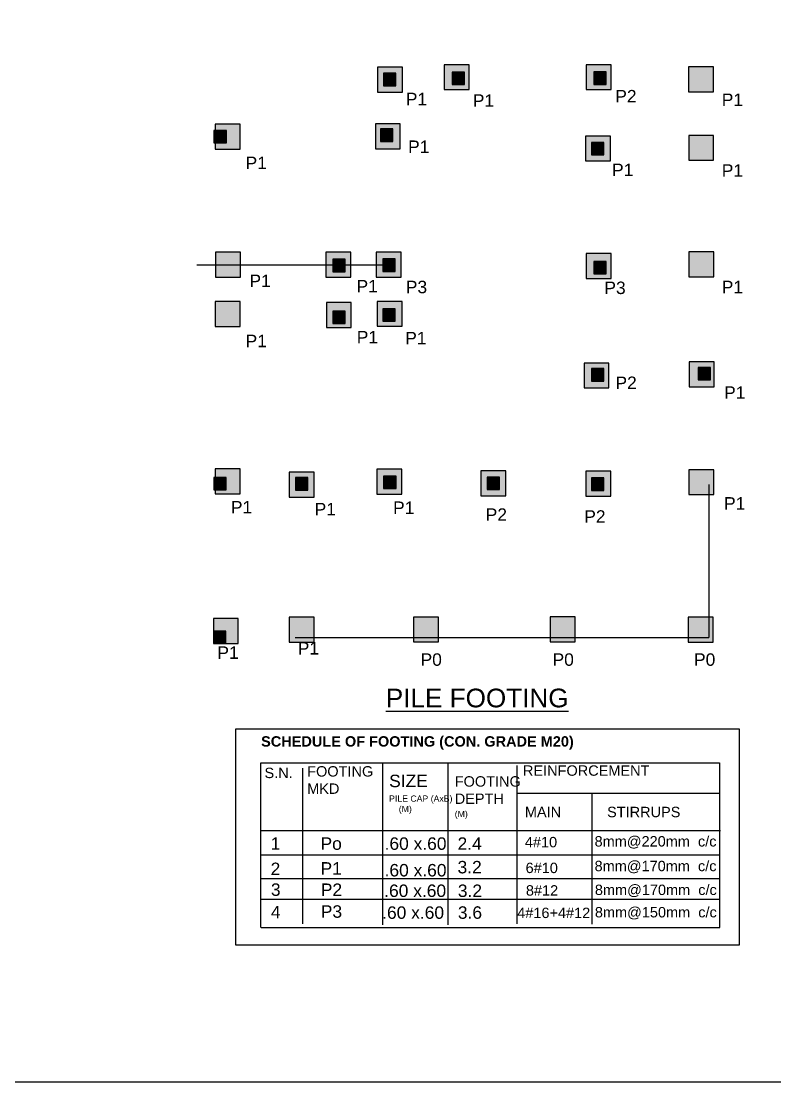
# Model space of a CAD drawing. Header units: inches. Extents: x 5504 to 12302, y -18457 to -16537.
# Drawn here: x 6325 to 7050, y -18457 to -17435 of the extents above; entities that cross this region are included whole.
import ezdxf

# ---------------------------------------------------------------- set-up
doc = ezdxf.new("R2010")
doc.units = ezdxf.units.IN
doc.header["$MEASUREMENT"] = 0
doc.styles.get("Standard").update_dxf_attribs({"font": 'arial.ttf', "height": 12})

msp = doc.modelspace()

# ---------------------------------------------------------------- hatches: boundary and pattern name
h = msp.add_hatch(color=256)
h.dxf.hatch_style = 1
h.paths.add_polyline_path([(6691.888, -17479.396), (6667.888, -17479.396), (6667.888, -17503.396), (6691.888, -17503.396)])
h = msp.add_hatch(color=256)
h.dxf.hatch_style = 1
h.paths.add_polyline_path([(6755.93, -17477.078), (6731.93, -17477.078), (6731.93, -17501.078), (6755.93, -17501.078)])
h = msp.add_hatch(color=256)
h.dxf.hatch_style = 1
h.paths.add_polyline_path([(6892.83, -17477.078), (6868.83, -17477.078), (6868.83, -17501.078), (6892.83, -17501.078)])
h = msp.add_hatch(color=256)
h.dxf.hatch_style = 1
h.paths.add_polyline_path([(6991.459, -17479.079), (6967.459, -17479.079), (6967.459, -17503.079), (6991.459, -17503.079)])
h = msp.add_hatch(color=256)
h.dxf.hatch_style = 1
h.paths.add_polyline_path([(6685.51, -17485.318), (6673.51, -17485.318), (6673.51, -17497.318), (6685.51, -17497.318)])
h = msp.add_hatch(color=256)
h.dxf.hatch_style = 1
h.paths.add_polyline_path([(6751.562, -17484.073), (6739.562, -17484.073), (6739.562, -17496.073), (6751.562, -17496.073)])
h = msp.add_hatch(color=256)
h.dxf.hatch_style = 1
h.paths.add_polyline_path([(6888.062, -17483.996), (6876.062, -17483.996), (6876.062, -17495.996), (6888.062, -17495.996)])
h = msp.add_hatch(color=256)
h.dxf.hatch_style = 1
h.paths.add_polyline_path([(6522.314, -17540.293), (6510.314, -17540.293), (6510.314, -17552.293), (6522.314, -17552.293)])
h = msp.add_hatch(color=256)
h.dxf.hatch_style = 1
h.paths.add_polyline_path([(6535.44, -17534.275), (6511.44, -17534.275), (6511.44, -17558.275), (6535.44, -17558.275)])
h = msp.add_hatch(color=256)
h.dxf.hatch_style = 1
h.paths.add_polyline_path([(6689.74, -17534.004), (6665.74, -17534.004), (6665.74, -17558.004), (6689.74, -17558.004)])
h = msp.add_hatch(color=256)
h.dxf.hatch_style = 1
h.paths.add_polyline_path([(6682.562, -17538.894), (6670.562, -17538.894), (6670.562, -17550.894), (6682.562, -17550.894)])
h = msp.add_hatch(color=256)
h.dxf.hatch_style = 1
h.paths.add_polyline_path([(6892.094, -17545.753), (6868.094, -17545.753), (6868.094, -17569.753), (6892.094, -17569.753)])
h = msp.add_hatch(color=256)
h.dxf.hatch_style = 1
h.paths.add_polyline_path([(6885.812, -17551.905), (6873.812, -17551.905), (6873.812, -17563.905), (6885.812, -17563.905)])
h = msp.add_hatch(color=256)
h.dxf.hatch_style = 1
h.paths.add_polyline_path([(6991.55, -17545.158), (6967.55, -17545.158), (6967.55, -17569.158), (6991.55, -17569.158)])
h = msp.add_hatch(color=256)
h.dxf.hatch_style = 1
h.paths.add_polyline_path([(6535.728, -17657.669), (6511.728, -17657.669), (6511.728, -17681.669), (6535.728, -17681.669)])
h = msp.add_hatch(color=256)
h.dxf.hatch_style = 1
h.paths.add_polyline_path([(6642.109, -17657.751), (6618.109, -17657.751), (6618.109, -17681.751), (6642.109, -17681.751)])
h = msp.add_hatch(color=256)
h.dxf.hatch_style = 1
h.paths.add_polyline_path([(6636.812, -17664.538), (6624.812, -17664.538), (6624.812, -17676.538), (6636.812, -17676.538)])
h = msp.add_hatch(color=256)
h.dxf.hatch_style = 1
h.paths.add_polyline_path([(6690.476, -17657.751), (6666.476, -17657.751), (6666.476, -17681.751), (6690.476, -17681.751)])
h = msp.add_hatch(color=256)
h.dxf.hatch_style = 1
h.paths.add_polyline_path([(6684.812, -17664.146), (6672.812, -17664.146), (6672.812, -17676.146), (6684.812, -17676.146)])
h = msp.add_hatch(color=256)
h.dxf.hatch_style = 1
h.paths.add_polyline_path([(6892.695, -17658.964), (6868.695, -17658.964), (6868.695, -17682.964), (6892.695, -17682.964)])
h = msp.add_hatch(color=256)
h.dxf.hatch_style = 1
h.paths.add_polyline_path([(6888.062, -17666.658), (6876.062, -17666.658), (6876.062, -17678.658), (6888.062, -17678.658)])
h = msp.add_hatch(color=256)
h.dxf.hatch_style = 1
h.paths.add_polyline_path([(6991.787, -17657.445), (6967.787, -17657.445), (6967.787, -17681.445), (6991.787, -17681.445)])
h = msp.add_hatch(color=256)
h.dxf.hatch_style = 1
h.paths.add_polyline_path([(6535.484, -17705.252), (6511.484, -17705.252), (6511.484, -17729.252), (6535.484, -17729.252)])
h = msp.add_hatch(color=256)
h.dxf.hatch_style = 1
h.paths.add_polyline_path([(6642.571, -17706.132), (6618.571, -17706.132), (6618.571, -17730.132), (6642.571, -17730.132)])
h = msp.add_hatch(color=256)
h.dxf.hatch_style = 1
h.paths.add_polyline_path([(6691.61, -17705.014), (6667.61, -17705.014), (6667.61, -17729.014), (6691.61, -17729.014)])
h = msp.add_hatch(color=256)
h.dxf.hatch_style = 1
h.paths.add_polyline_path([(6636.809, -17714.334), (6624.809, -17714.334), (6624.809, -17726.334), (6636.809, -17726.334)])
h = msp.add_hatch(color=256)
h.dxf.hatch_style = 1
h.paths.add_polyline_path([(6684.812, -17712.146), (6672.812, -17712.146), (6672.812, -17724.146), (6684.812, -17724.146)])
h = msp.add_hatch(color=256)
h.dxf.hatch_style = 1
h.paths.add_polyline_path([(6890.702, -17764.461), (6866.702, -17764.461), (6866.702, -17788.461), (6890.702, -17788.461)])
h = msp.add_hatch(color=256)
h.dxf.hatch_style = 1
h.paths.add_polyline_path([(6992.006, -17763.407), (6968.006, -17763.407), (6968.006, -17787.407), (6992.006, -17787.407)])
h = msp.add_hatch(color=256)
h.dxf.hatch_style = 1
h.paths.add_polyline_path([(6988.562, -17768.788), (6976.562, -17768.788), (6976.562, -17780.788), (6988.562, -17780.788)])
h = msp.add_hatch(color=256)
h.dxf.hatch_style = 1
h.paths.add_polyline_path([(6885.812, -17769.78), (6873.812, -17769.78), (6873.812, -17781.78), (6885.812, -17781.78)])
h = msp.add_hatch(color=256)
h.dxf.hatch_style = 1
h.paths.add_polyline_path([(6535.488, -17866.382), (6511.488, -17866.382), (6511.488, -17890.382), (6535.488, -17890.382)])
h = msp.add_hatch(color=256)
h.dxf.hatch_style = 1
h.paths.add_polyline_path([(6606.811, -17869.535), (6582.811, -17869.535), (6582.811, -17893.535), (6606.811, -17893.535)])
h = msp.add_hatch(color=256)
h.dxf.hatch_style = 1
h.paths.add_polyline_path([(6691.128, -17866.698), (6667.128, -17866.698), (6667.128, -17890.698), (6691.128, -17890.698)])
h = msp.add_hatch(color=256)
h.dxf.hatch_style = 1
h.paths.add_polyline_path([(6791.264, -17868.273), (6767.264, -17868.273), (6767.264, -17892.273), (6791.264, -17892.273)])
h = msp.add_hatch(color=256)
h.dxf.hatch_style = 1
h.paths.add_polyline_path([(6892.568, -17868.588), (6868.568, -17868.588), (6868.568, -17892.588), (6892.568, -17892.588)])
h = msp.add_hatch(color=256)
h.dxf.hatch_style = 1
h.paths.add_polyline_path([(6991.783, -17867.248), (6967.783, -17867.248), (6967.783, -17891.248), (6991.783, -17891.248)])
h = msp.add_hatch(color=256)
h.dxf.hatch_style = 1
h.paths.add_polyline_path([(6522.062, -17874.686), (6510.062, -17874.686), (6510.062, -17886.686), (6522.062, -17886.686)])
h = msp.add_hatch(color=256)
h.dxf.hatch_style = 1
h.paths.add_polyline_path([(6600.812, -17874.788), (6588.812, -17874.788), (6588.812, -17886.788), (6600.812, -17886.788)])
h = msp.add_hatch(color=256)
h.dxf.hatch_style = 1
h.paths.add_polyline_path([(6685.78, -17873.166), (6673.78, -17873.166), (6673.78, -17885.166), (6685.78, -17885.166)])
h = msp.add_hatch(color=256)
h.dxf.hatch_style = 1
h.paths.add_polyline_path([(6785.312, -17874.32), (6773.312, -17874.32), (6773.312, -17886.32), (6785.312, -17886.32)])
h = msp.add_hatch(color=256)
h.dxf.hatch_style = 1
h.paths.add_polyline_path([(6885.812, -17875.156), (6873.812, -17875.156), (6873.812, -17887.156), (6885.812, -17887.156)])
h = msp.add_hatch(color=256)
h.dxf.hatch_style = 1
h.paths.add_polyline_path([(6533.74, -18010.663), (6509.74, -18010.663), (6509.74, -18034.663), (6533.74, -18034.663)])
h = msp.add_hatch(color=256)
h.dxf.hatch_style = 1
h.paths.add_polyline_path([(6606.728, -18009.272), (6582.728, -18009.272), (6582.728, -18033.272), (6606.728, -18033.272)])
h = msp.add_hatch(color=256)
h.dxf.hatch_style = 1
h.paths.add_polyline_path([(6726.571, -18009.143), (6702.571, -18009.143), (6702.571, -18033.143), (6726.571, -18033.143)])
h = msp.add_hatch(color=256)
h.dxf.hatch_style = 1
h.paths.add_polyline_path([(6858.158, -18008.977), (6834.158, -18008.977), (6834.158, -18032.977), (6858.158, -18032.977)])
h = msp.add_hatch(color=256)
h.dxf.hatch_style = 1
h.paths.add_polyline_path([(6990.85, -18009.138), (6966.85, -18009.138), (6966.85, -18033.138), (6990.85, -18033.138)])
h = msp.add_hatch(color=256)
h.dxf.hatch_style = 1
h.paths.add_polyline_path([(6521.74, -18022.663), (6509.74, -18022.663), (6509.74, -18034.663), (6521.74, -18034.663)])

# ---------------------------------------------------------------- linework, layer by layer
for p, q in [((6678.826, -17670.219), (6493.931, -17670.219)), ((6986.754, -17881.591), (6986.754, -18028.736)), ((6588.49, -18028.736), (6986.754, -18028.736)), ((6555.477, -18149.509), (6997.271, -18149.509)), ((6555.477, -18308.326), (6555.477, -18149.509)), ((6595.634, -18154.78), (6595.634, -18304.65)), ((6672.476, -18149.509), (6672.476, -18305.827)), ((6735.692, -18149.509), (6735.692, -18305.827)), ((6802.077, -18152.116), (6802.077, -18304.772)), ((6997.271, -18149.509), (6997.271, -18308.326)), ((6997.271, -18179.15), (6802.077, -18179.15)), ((6874.362, -18179.15), (6874.362, -18305.087)), ((6555.477, -18214.669), (6998.08, -18214.669)), ((6555.477, -18238.153), (6997.512, -18238.153)), ((6555.763, -18261.139), (6997.557, -18261.139)), ((6555.763, -18280.995), (6997.557, -18280.995)), ((6555.763, -18308.402), (6997.557, -18308.402))]:
    msp.add_line(p, q)
for points in [[(5533.334, -18456.917), (8413.334, -18456.917), (8413.334, -16536.917), (5533.334, -16536.917)], [(6667.888, -17503.396), (6691.888, -17503.396), (6691.888, -17479.396), (6667.888, -17479.396)], [(6731.93, -17501.078), (6755.93, -17501.078), (6755.93, -17477.078), (6731.93, -17477.078)], [(6868.83, -17501.078), (6892.83, -17501.078), (6892.83, -17477.078), (6868.83, -17477.078)], [(6967.459, -17503.079), (6991.459, -17503.079), (6991.459, -17479.079), (6967.459, -17479.079)], [(6673.51, -17497.318), (6685.51, -17497.318), (6685.51, -17485.318), (6673.51, -17485.318)], [(6739.562, -17496.073), (6751.562, -17496.073), (6751.562, -17484.073), (6739.562, -17484.073)], [(6876.062, -17495.996), (6888.062, -17495.996), (6888.062, -17483.996), (6876.062, -17483.996)], [(6510.314, -17552.293), (6522.314, -17552.293), (6522.314, -17540.293), (6510.314, -17540.293)], [(6511.44, -17558.275), (6535.44, -17558.275), (6535.44, -17534.275), (6511.44, -17534.275)], [(6665.74, -17558.004), (6689.74, -17558.004), (6689.74, -17534.004), (6665.74, -17534.004)], [(6670.562, -17550.894), (6682.562, -17550.894), (6682.562, -17538.894), (6670.562, -17538.894)], [(6868.094, -17569.753), (6892.094, -17569.753), (6892.094, -17545.753), (6868.094, -17545.753)], [(6873.812, -17563.905), (6885.812, -17563.905), (6885.812, -17551.905), (6873.812, -17551.905)], [(6967.55, -17569.158), (6991.55, -17569.158), (6991.55, -17545.158), (6967.55, -17545.158)], [(6511.728, -17681.669), (6535.728, -17681.669), (6535.728, -17657.669), (6511.728, -17657.669)], [(6618.109, -17681.751), (6642.109, -17681.751), (6642.109, -17657.751), (6618.109, -17657.751)], [(6624.812, -17676.538), (6636.812, -17676.538), (6636.812, -17664.538), (6624.812, -17664.538)], [(6666.476, -17681.751), (6690.476, -17681.751), (6690.476, -17657.751), (6666.476, -17657.751)], [(6672.812, -17676.146), (6684.812, -17676.146), (6684.812, -17664.146), (6672.812, -17664.146)], [(6868.695, -17682.964), (6892.695, -17682.964), (6892.695, -17658.964), (6868.695, -17658.964)], [(6876.062, -17678.658), (6888.062, -17678.658), (6888.062, -17666.658), (6876.062, -17666.658)], [(6967.787, -17681.445), (6991.787, -17681.445), (6991.787, -17657.445), (6967.787, -17657.445)], [(6511.484, -17729.252), (6535.484, -17729.252), (6535.484, -17705.252), (6511.484, -17705.252)], [(6618.571, -17730.132), (6642.571, -17730.132), (6642.571, -17706.132), (6618.571, -17706.132)], [(6667.61, -17729.014), (6691.61, -17729.014), (6691.61, -17705.014), (6667.61, -17705.014)], [(6624.809, -17726.334), (6636.809, -17726.334), (6636.809, -17714.334), (6624.809, -17714.334)], [(6672.812, -17724.146), (6684.812, -17724.146), (6684.812, -17712.146), (6672.812, -17712.146)], [(6866.702, -17788.461), (6890.702, -17788.461), (6890.702, -17764.461), (6866.702, -17764.461)], [(6968.006, -17787.407), (6992.006, -17787.407), (6992.006, -17763.407), (6968.006, -17763.407)], [(6976.562, -17780.788), (6988.562, -17780.788), (6988.562, -17768.788), (6976.562, -17768.788)], [(6873.812, -17781.78), (6885.812, -17781.78), (6885.812, -17769.78), (6873.812, -17769.78)], [(6511.488, -17890.382), (6535.488, -17890.382), (6535.488, -17866.382), (6511.488, -17866.382)], [(6582.811, -17893.535), (6606.811, -17893.535), (6606.811, -17869.535), (6582.811, -17869.535)], [(6667.128, -17890.698), (6691.128, -17890.698), (6691.128, -17866.698), (6667.128, -17866.698)], [(6767.264, -17892.273), (6791.264, -17892.273), (6791.264, -17868.273), (6767.264, -17868.273)], [(6868.568, -17892.588), (6892.568, -17892.588), (6892.568, -17868.588), (6868.568, -17868.588)], [(6967.783, -17891.248), (6991.783, -17891.248), (6991.783, -17867.248), (6967.783, -17867.248)], [(6510.062, -17886.686), (6522.062, -17886.686), (6522.062, -17874.686), (6510.062, -17874.686)], [(6588.812, -17886.788), (6600.812, -17886.788), (6600.812, -17874.788), (6588.812, -17874.788)], [(6673.625, -17885.472), (6685.625, -17885.472), (6685.625, -17873.472), (6673.625, -17873.472)], [(6773.312, -17886.32), (6785.312, -17886.32), (6785.312, -17874.32), (6773.312, -17874.32)], [(6873.812, -17887.156), (6885.812, -17887.156), (6885.812, -17875.156), (6873.812, -17875.156)], [(6509.74, -18034.663), (6533.74, -18034.663), (6533.74, -18010.663), (6509.74, -18010.663)], [(6582.728, -18033.272), (6606.728, -18033.272), (6606.728, -18009.272), (6582.728, -18009.272)], [(6702.571, -18033.143), (6726.571, -18033.143), (6726.571, -18009.143), (6702.571, -18009.143)], [(6834.158, -18032.977), (6858.158, -18032.977), (6858.158, -18008.977), (6834.158, -18008.977)], [(6966.939, -18033.221), (6990.939, -18033.221), (6990.939, -18009.221), (6966.939, -18009.221)], [(6509.74, -18034.663), (6521.74, -18034.663), (6521.74, -18022.663), (6509.74, -18022.663)], [(6531.254, -18116.929), (7016.17, -18116.929), (7016.17, -18325.259), (6531.254, -18325.259)]]:
    msp.add_lwpolyline(points, close=True)

# ---------------------------------------------------------------- texts
at = {"attachment_point": 1}
for s, width, gutter_width, heights, insert, char_height in [('P2', 45.97025, 60, [0], (6896.803, -17501.347), 12), ('P1', 30.59765, 60, [0], (6695.079, -17504.057), 12), ('P1', 30.59765, 60, [0], (6759.612, -17505.539), 12), ('P1', 30.59765, 60, [0], (6999.356, -17504.78), 12), ('P1', 30.59765, 60, [0], (6697.259, -17550.054), 12), ('P1', 30.59765, 60, [0], (6540.748, -17565.615), 12), ('P1', 45.97025, 60, [0], (6893.709, -17572.385), 12), ('P1', 30.59765, 60, [0], (6999.356, -17572.95), 12), ('P1', 30.59765, 60, [0], (6544.5, -17679.234), 12), ('P1', 30.59765, 60, [0], (6647.605, -17684.421), 12), ('P3', 30.59765, 60, [0], (6695.077, -17685.162), 12), ('P3', 45.97025, 60, [0], (6886.297, -17685.972), 12), ('P1', 30.59765, 60, [0], (6999.387, -17685.162), 12), ('P1', 30.59765, 60, [0], (6540.752, -17737.172), 12), ('P1', 30.59765, 60, [0], (6647.814, -17733.516), 12), ('P1', 30.59765, 60, [0], (6694.483, -17734.43), 12), ('P2', 45.97025, 60, [0], (6896.983, -17777.49), 12), ('P1', 30.59765, 60, [0], (7001.638, -17786.919), 12), ('P1', 30.59765, 60, [0], (6526.581, -17897.366), 12), ('P1', 30.59765, 60, [0], (6607.248, -17899.219), 12), ('P1', 30.59765, 60, [0], (6682.815, -17897.829), 12), ('P1', 30.59765, 60, [0], (7001.56, -17893.665), 12), ('P2', 45.97025, 60, [0], (6771.99, -17904.459), 12), ('P2', 45.97025, 60, [0], (6866.905, -17906.282), 12), ('P1', 30.59765, 60, [0], (6591.027, -18033.272), 12), ('P1', 30.59765, 60, [0], (6513.605, -18037.44), 12), ('P0', 22.70697, 60, [0], (6709.274, -18044.134), 12), ('P0', 22.70697, 60, [0], (6836.395, -18044.134), 12), ('P0', 22.70697, 60, [0], (6972.637, -18044.134), 12), ('{\\LPILE FOOTING}', 178.78755, 60, [0], (6675.807, -18078.155), 18), ('{\\fArial|b1|i0|c0|p34;SCHEDULE OF FOOTING (CON. GRADE M20) }', 465.24795, 30, [0], (6555.715, -18123.986), 10), ('S.N.', 44.06979, 60, [0], (6558.981, -18154.323), 10), ('FOOTING \\PMKD', 39.61325, 60, [0], (6600.079, -18152.839), 10), ('REINFORCEMENT', 0.86523, 60, [0], (6807.864, -18152.07), 10), ('SIZE \\P{\\H0.5x;PILE CAP (AxB) \\P    (M)}', 59.26615, 60, [0], (6678.985, -18161.068), 12), ('FOOTING DEPTH   \\P{\\H0.6x;(M)}', 0.86523, 60, [0], (6742.205, -18162.536), 10), ('MAIN ', 59.62018, 50, [0], (6809.722, -18192.003), 10), ('STIRRUPS', 59.62018, 50, [0], (6888.894, -18192.003), 10), ('1', 45.97025, 60, [0], (6564.849, -18221.442), 12), ('Po', 45.97025, 60, [0], (6612.926, -18221.442), 12), ('.60 x.60', 61.76949, 60, [0], (6674.616, -18221.442), 12), ('2.4', 45.97025, 60, [0], (6744.903, -18221.442), 12), ('4#10', 59.62018, 50, [0], (6809.722, -18221.011), 10), ('8mm@220mm  c/c', 134.91204, 50, [23.484], (6876.864, -18220.246), 10), ('2', 45.97025, 60, [0], (6564.849, -18245.738), 12), ('P1', 45.97025, 60, [0], (6612.926, -18245.324), 12), ('.60 x.60', 61.76949, 60, [0], (6674.616, -18247.073), 12), ('3.2', 45.97025, 60, [0], (6744.903, -18244.114), 12), ('6#10', 59.62018, 50, [0], (6810.432, -18245.827), 10), ('8mm@170mm  c/c', 134.91204, 50, [23.484], (6876.864, -18244.014), 10), ('3', 45.97025, 60, [0], (6565.135, -18265.784), 12), ('P2', 45.97025, 60, [0], (6613.212, -18265.87), 12), ('.60 x.60', 61.76949, 60, [0], (6674.244, -18266.866), 12), ('3.2', 45.97025, 60, [0], (6745.189, -18266.863), 12), ('8#12', 59.62018, 50, [0], (6810.718, -18267.527), 10), ('8mm@170mm  c/c', 134.91204, 50, [23.484], (6877.15, -18266.977), 10), ('4', 45.97025, 60, [0], (6565.135, -18287.418), 12), ('P3', 45.97025, 60, [0], (6613.212, -18286.866), 12), ('.60 x.60', 61.76949, 60, [0], (6672.27, -18287.897), 12), ('3.6', 45.97025, 60, [0], (6745.189, -18287.856), 12), ('4#16+4#12', 59.62018, 50, [0], (6802.363, -18289.152), 10), ('8mm@150mm  c/c', 134.91204, 50, [23.484], (6877.15, -18288.544), 10)]:
    msp.add_mtext_dynamic_manual_height_columns(s, width=width, gutter_width=gutter_width, heights=heights, dxfattribs=dict(at, insert=insert, char_height=char_height))

doc.saveas('drawing.dxf')
